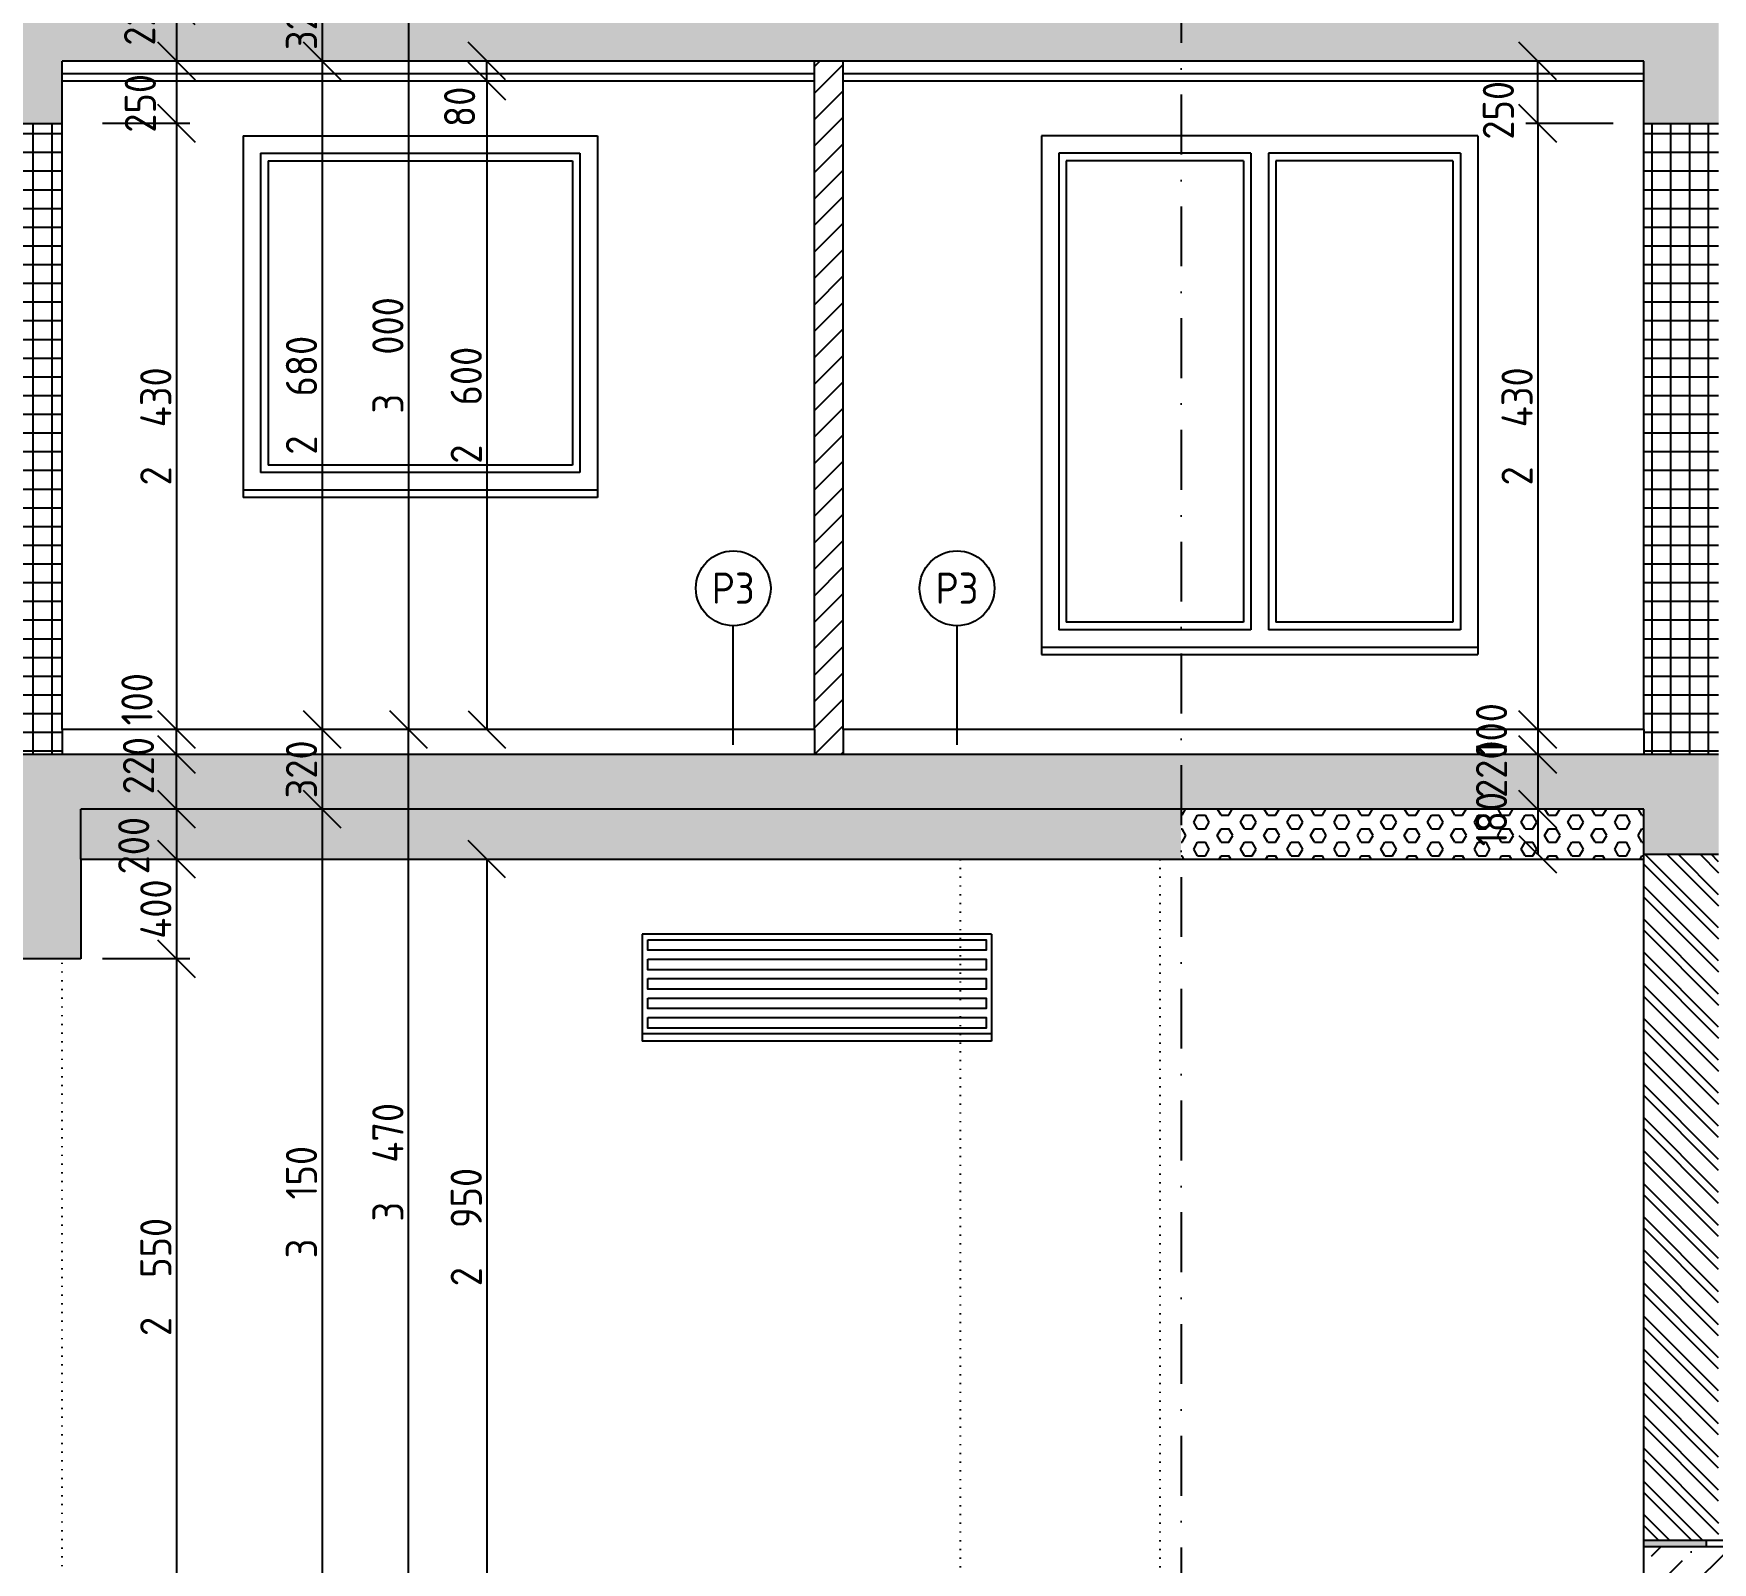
# Model space of a CAD drawing. Extents: x 3792242 to 5145247, y -1546315 to -1031918.
# Drawn here: x 4029057 to 4035787, y -1505470 to -1499340 of the extents above; entities that cross this region are included whole.
import ezdxf

# ---------------------------------------------------------------- set-up
doc = ezdxf.new("R2010")
doc.units = 0
doc.header["$MEASUREMENT"] = 0
doc.linetypes.add('ACAD_ISO07W100', pattern=[3.5, 0.5, -3])
doc.linetypes.add('BODKOCIARKOVANA_3', pattern=[5.6, 3, -1.3, 0, -1.3])
doc.layers.get('0').update_dxf_attribs({"linetype": 'CONTINUOUS'})
doc.layers.get('Defpoints').update_dxf_attribs({"color": 61, "linetype": 'CONTINUOUS'})
for name, color, linetype in [('KÓTY', 4, 'CONTINUOUS'), ('MÚRY', 1, 'CONTINUOUS'), ('OKNÁ', 143, 'CONTINUOUS'), ('osi', 253, 'CONTINUOUS'), ('POZEMOK', 7, 'CONTINUOUS'), ('TENKÁ', 7, 'CONTINUOUS'), ('ŠRAFY', 82, 'CONTINUOUS'), ('šrafy-múry', 8, 'CONTINUOUS')]:
    doc.layers.add(name, color=color, linetype=linetype)
doc.styles.add('STYLE1', font='isocp.shx')
doc.dimstyles.new('STANDARD-50', dxfattribs={"dimtxt": 125, "dimasz": 150, "dimexe": 10, "dimexo": 200, "dimgap": 20, "dimtad": 1, "dimdsep": 46, "dimlunit": 6, "dimtxsty": 'STYLE1', "dimblk1": 'OBLIQUE', "dimblk2": 'OBLIQUE', "dimsah": 1, "dimcen": 2.5, "dimse1": 1, "dimse2": 1, "dimadec": 0, "dimazin": 0, "dimtfac": 1, "dimtmove": 1, "dimatfit": 3, "dimldrblk": 'OBLIQUE', "dimfxl": 1, "dimtolj": 1, "dimtzin": 0, "dimarcsym": 0})
pattern_1 = [(0, (-1667870.456, 8090.66), (0, 54.12658774), [31.25, -62.5]), (120, (-1667870.456, 8090.66), (-46.875, -27.06329387), [31.25, -62.5]), (60, (-1667839.206, 8090.66), (-46.875, 27.06329387), [31.25, -62.5])]

# ---------------------------------------------------------------- blocks, each defined once
blk = doc.blocks.new('_OBLIQUE')
at = {"color": 0, "linetype": 'ByBlock'}
blk.add_line((-0.5, -0.5), (0.5, 0.5), dxfattribs=at)
blk = doc.blocks.new('*D49919')
at = {"layer": 'Defpoints', "color": 0}
for p in [(4029196.5, -1503050.1), (4029196.5, -1505600.1), (4029629.5, -1505600.1)]:
    blk.add_point(p, dxfattribs=at)
at = {"layer": 'KÓTY', "color": 0, "lineweight": -2, "ltscale": 0.25}
blk.add_line((4029629.5, -1503050.1), (4029629.5, -1505600.1), dxfattribs=at)
at = {"layer": 'KÓTY', "color": 0, "linetype": 'ByBlock', "lineweight": -2, "xscale": 150, "yscale": 150, "zscale": 150}
for p, rotation in [((4029629.5, -1503050.1), 90), ((4029629.5, -1505600.1), 270)]:
    blk.add_blockref('_OBLIQUE', p, dxfattribs=dict(at, rotation=rotation))
at = {"layer": 'KÓTY', "color": 0, "insert": (4029547, -1504325.1), "char_height": 125, "attachment_point": 5, "rotation": 90, "style": 'STYLE1'}
blk.add_mtext('\\A1;2ﾠ550', dxfattribs=at)
blk = doc.blocks.new('*D49920')
at = {"layer": 'Defpoints', "color": 0}
for p in [(4029196.5, -1502230.1), (4029629.5, -1502230.1), (4029196.5, -1502450.1)]:
    blk.add_point(p, dxfattribs=at)
at = {"layer": 'KÓTY', "color": 0, "lineweight": -2, "ltscale": 0.25}
blk.add_line((4029629.5, -1502450.1), (4029629.5, -1502230.1), dxfattribs=at)
at = {"layer": 'KÓTY', "color": 0, "linetype": 'ByBlock', "lineweight": -2, "xscale": 150, "yscale": 150, "zscale": 150}
for p, rotation in [((4029629.5, -1502230.1), 90), ((4029629.5, -1502450.1), 270)]:
    blk.add_blockref('_OBLIQUE', p, dxfattribs=dict(at, rotation=rotation))
at = {"layer": 'KÓTY', "color": 0, "insert": (4029477.5, -1502275.3), "char_height": 125, "attachment_point": 5, "rotation": 90, "style": 'STYLE1'}
blk.add_mtext('\\A1;220', dxfattribs=at)
blk = doc.blocks.new('*D49921')
at = {"layer": 'Defpoints', "color": 0}
for p in [(4029121.5, -1502130.1), (4029629.5, -1502130.1), (4029121.5, -1502230.1)]:
    blk.add_point(p, dxfattribs=at)
at = {"layer": 'KÓTY', "color": 0, "lineweight": -2, "ltscale": 0.25}
blk.add_line((4029629.5, -1502230.1), (4029629.5, -1502130.1), dxfattribs=at)
at = {"layer": 'KÓTY', "color": 0, "linetype": 'ByBlock', "lineweight": -2, "xscale": 150, "yscale": 150, "zscale": 150}
for p, rotation in [((4029629.5, -1502130.1), 90), ((4029629.5, -1502230.1), 270)]:
    blk.add_blockref('_OBLIQUE', p, dxfattribs=dict(at, rotation=rotation))
at = {"layer": 'KÓTY', "color": 0, "insert": (4029471.5, -1502008.8), "char_height": 125, "attachment_point": 5, "rotation": 90, "style": 'STYLE1'}
blk.add_mtext('\\A1;100', dxfattribs=at)
blk = doc.blocks.new('*D49922')
at = {"layer": 'Defpoints', "color": 0}
for p in [(4029196.5, -1502450.1), (4029196.5, -1502650.1), (4029629.5, -1502650.1)]:
    blk.add_point(p, dxfattribs=at)
at = {"layer": 'KÓTY', "color": 0, "lineweight": -2, "ltscale": 0.25}
blk.add_line((4029629.5, -1502450.1), (4029629.5, -1502650.1), dxfattribs=at)
at = {"layer": 'KÓTY', "color": 0, "linetype": 'ByBlock', "lineweight": -2, "xscale": 150, "yscale": 150, "zscale": 150}
for p, rotation in [((4029629.5, -1502450.1), 90), ((4029629.5, -1502650.1), 270)]:
    blk.add_blockref('_OBLIQUE', p, dxfattribs=dict(at, rotation=rotation))
at = {"layer": 'KÓTY', "color": 0, "insert": (4029458.5, -1502595.8), "char_height": 125, "attachment_point": 5, "rotation": 90, "style": 'STYLE1'}
blk.add_mtext('\\A1;200', dxfattribs=at)
blk = doc.blocks.new('*D49923')
at = {"layer": 'Defpoints', "color": 0}
for p in [(4029196.5, -1502650.1), (4029196.5, -1503050.1), (4029629.5, -1503050.1)]:
    blk.add_point(p, dxfattribs=at)
at = {"layer": 'KÓTY', "color": 0, "lineweight": -2, "ltscale": 0.25}
blk.add_line((4029629.5, -1502650.1), (4029629.5, -1503050.1), dxfattribs=at)
at = {"layer": 'KÓTY', "color": 0, "linetype": 'ByBlock', "lineweight": -2, "xscale": 150, "yscale": 150, "zscale": 150}
for p, rotation in [((4029629.5, -1502650.1), 90), ((4029629.5, -1503050.1), 270)]:
    blk.add_blockref('_OBLIQUE', p, dxfattribs=dict(at, rotation=rotation))
at = {"layer": 'KÓTY', "color": 0, "insert": (4029547, -1502850.1), "char_height": 125, "attachment_point": 5, "rotation": 90, "style": 'STYLE1'}
blk.add_mtext('\\A1;400', dxfattribs=at)
blk = doc.blocks.new('*D49924')
at = {"layer": 'Defpoints', "color": 0}
for p in [(4029121.5, -1499700.1), (4029121.5, -1502130.1), (4029629.5, -1502130.1)]:
    blk.add_point(p, dxfattribs=at)
at = {"layer": 'KÓTY', "color": 0, "lineweight": -2, "ltscale": 0.25}
blk.add_line((4029629.5, -1499700.1), (4029629.5, -1502130.1), dxfattribs=at)
at = {"layer": 'KÓTY', "color": 0, "linetype": 'ByBlock', "lineweight": -2, "xscale": 150, "yscale": 150, "zscale": 150}
for p, rotation in [((4029629.5, -1499700.1), 90), ((4029629.5, -1502130.1), 270)]:
    blk.add_blockref('_OBLIQUE', p, dxfattribs=dict(at, rotation=rotation))
at = {"layer": 'KÓTY', "color": 0, "insert": (4029547, -1500915.1), "char_height": 125, "attachment_point": 5, "rotation": 90, "style": 'STYLE1'}
blk.add_mtext('\\A1;2ﾠ430', dxfattribs=at)
blk = doc.blocks.new('*D49925')
at = {"layer": 'Defpoints', "color": 0}
for p in [(4029121.5, -1499450.1), (4029121.5, -1499700.1), (4029629.5, -1499700.1)]:
    blk.add_point(p, dxfattribs=at)
at = {"layer": 'KÓTY', "color": 0, "lineweight": -2, "ltscale": 0.25}
blk.add_line((4029629.5, -1499450.1), (4029629.5, -1499700.1), dxfattribs=at)
at = {"layer": 'KÓTY', "color": 0, "linetype": 'ByBlock', "lineweight": -2, "xscale": 150, "yscale": 150, "zscale": 150}
for p, rotation in [((4029629.5, -1499450.1), 90), ((4029629.5, -1499700.1), 270)]:
    blk.add_blockref('_OBLIQUE', p, dxfattribs=dict(at, rotation=rotation))
at = {"layer": 'KÓTY', "color": 0, "insert": (4029485, -1499619.8), "char_height": 125, "attachment_point": 5, "rotation": 90, "style": 'STYLE1'}
blk.add_mtext('\\A1;250', dxfattribs=at)
blk = doc.blocks.new('*D49926')
at = {"layer": 'Defpoints', "color": 0}
for p in [(4029121.5, -1499230.1), (4029121.5, -1499450.1), (4029629.5, -1499450.1)]:
    blk.add_point(p, dxfattribs=at)
at = {"layer": 'KÓTY', "color": 0, "lineweight": -2, "ltscale": 0.25}
blk.add_line((4029629.5, -1499230.1), (4029629.5, -1499450.1), dxfattribs=at)
at = {"layer": 'KÓTY', "color": 0, "linetype": 'ByBlock', "lineweight": -2, "xscale": 150, "yscale": 150, "zscale": 150}
for p, rotation in [((4029629.5, -1499230.1), 90), ((4029629.5, -1499450.1), 270)]:
    blk.add_blockref('_OBLIQUE', p, dxfattribs=dict(at, rotation=rotation))
at = {"layer": 'KÓTY', "color": 0, "insert": (4029482, -1499273.3), "char_height": 125, "attachment_point": 5, "rotation": 90, "style": 'STYLE1'}
blk.add_mtext('\\A1;220', dxfattribs=at)
blk = doc.blocks.new('*D49940')
at = {"layer": 'Defpoints', "color": 0}
for p in [(4034440, -1499450.1), (4035086.5, -1499450.1), (4034440, -1499700.1)]:
    blk.add_point(p, dxfattribs=at)
at = {"layer": 'KÓTY', "color": 0, "lineweight": -2, "ltscale": 0.25}
blk.add_line((4035086.5, -1499700.1), (4035086.5, -1499450.1), dxfattribs=at)
at = {"layer": 'KÓTY', "color": 0, "linetype": 'ByBlock', "lineweight": -2, "xscale": 150, "yscale": 150, "zscale": 150}
for p, rotation in [((4035086.5, -1499450.1), 90), ((4035086.5, -1499700.1), 270)]:
    blk.add_blockref('_OBLIQUE', p, dxfattribs=dict(at, rotation=rotation))
at = {"layer": 'KÓTY', "color": 0, "insert": (4034929, -1499647.8), "char_height": 125, "attachment_point": 5, "rotation": 90, "style": 'STYLE1'}
blk.add_mtext('\\A1;250', dxfattribs=at)
blk = doc.blocks.new('*D49941')
at = {"layer": 'Defpoints', "color": 0}
for p in [(4034440, -1499700.1), (4034440, -1502130.1), (4035086.5, -1502130.1)]:
    blk.add_point(p, dxfattribs=at)
at = {"layer": 'KÓTY', "color": 0, "lineweight": -2, "ltscale": 0.25}
blk.add_line((4035086.5, -1499700.1), (4035086.5, -1502130.1), dxfattribs=at)
at = {"layer": 'KÓTY', "color": 0, "linetype": 'ByBlock', "lineweight": -2, "xscale": 150, "yscale": 150, "zscale": 150}
for p, rotation in [((4035086.5, -1499700.1), 90), ((4035086.5, -1502130.1), 270)]:
    blk.add_blockref('_OBLIQUE', p, dxfattribs=dict(at, rotation=rotation))
at = {"layer": 'KÓTY', "color": 0, "insert": (4035004, -1500915.1), "char_height": 125, "attachment_point": 5, "rotation": 90, "style": 'STYLE1'}
blk.add_mtext('\\A1;2ﾠ430', dxfattribs=at)
blk = doc.blocks.new('*D49942')
at = {"layer": 'Defpoints', "color": 0}
for p in [(4035586, -1502130.1), (4035086.5, -1502230.1), (4035586, -1502230.1)]:
    blk.add_point(p, dxfattribs=at)
at = {"layer": 'KÓTY', "color": 0, "lineweight": -2, "ltscale": 0.25}
blk.add_line((4035086.5, -1502130.1), (4035086.5, -1502230.1), dxfattribs=at)
at = {"layer": 'KÓTY', "color": 0, "linetype": 'ByBlock', "lineweight": -2, "xscale": 150, "yscale": 150, "zscale": 150}
for p, rotation in [((4035086.5, -1502130.1), 90), ((4035086.5, -1502230.1), 270)]:
    blk.add_blockref('_OBLIQUE', p, dxfattribs=dict(at, rotation=rotation))
at = {"layer": 'KÓTY', "color": 0, "insert": (4034901.5, -1502129.4), "char_height": 125, "attachment_point": 5, "rotation": 90, "style": 'STYLE1'}
blk.add_mtext('\\A1;100', dxfattribs=at)
blk = doc.blocks.new('*D49943')
at = {"layer": 'Defpoints', "color": 0}
for p in [(4035586, -1502230.1), (4035086.5, -1502450.1), (4035586, -1502450.1)]:
    blk.add_point(p, dxfattribs=at)
at = {"layer": 'KÓTY', "color": 0, "lineweight": -2, "ltscale": 0.25}
blk.add_line((4035086.5, -1502230.1), (4035086.5, -1502450.1), dxfattribs=at)
at = {"layer": 'KÓTY', "color": 0, "linetype": 'ByBlock', "lineweight": -2, "xscale": 150, "yscale": 150, "zscale": 150}
for p, rotation in [((4035086.5, -1502230.1), 90), ((4035086.5, -1502450.1), 270)]:
    blk.add_blockref('_OBLIQUE', p, dxfattribs=dict(at, rotation=rotation))
at = {"layer": 'KÓTY', "color": 0, "insert": (4034901.5, -1502289.4), "char_height": 125, "attachment_point": 5, "rotation": 90, "style": 'STYLE1'}
blk.add_mtext('\\A1;220', dxfattribs=at)
blk = doc.blocks.new('*D49944')
at = {"layer": 'Defpoints', "color": 0}
for p in [(4035586, -1502450.1), (4035086.5, -1502630.1), (4035586, -1502630.1)]:
    blk.add_point(p, dxfattribs=at)
at = {"layer": 'KÓTY', "color": 0, "lineweight": -2, "ltscale": 0.25}
blk.add_line((4035086.5, -1502450.1), (4035086.5, -1502630.1), dxfattribs=at)
at = {"layer": 'KÓTY', "color": 0, "linetype": 'ByBlock', "lineweight": -2, "xscale": 150, "yscale": 150, "zscale": 150}
for p, rotation in [((4035086.5, -1502450.1), 90), ((4035086.5, -1502630.1), 270)]:
    blk.add_blockref('_OBLIQUE', p, dxfattribs=dict(at, rotation=rotation))
at = {"layer": 'KÓTY', "color": 0, "insert": (4034901.5, -1502489.4), "char_height": 125, "attachment_point": 5, "rotation": 90, "style": 'STYLE1'}
blk.add_mtext('\\A1;180', dxfattribs=at)
blk = doc.blocks.new('*D49987')
at = {"layer": 'Defpoints', "color": 0}
for p in [(4030213.5, -1499130.1), (4030213.5, -1499450.1), (4030213.5, -1499450.1)]:
    blk.add_point(p, dxfattribs=at)
at = {"layer": 'KÓTY', "color": 0, "lineweight": -2, "ltscale": 0.25}
blk.add_line((4030213.5, -1499130.1), (4030213.5, -1499450.1), dxfattribs=at)
at = {"layer": 'KÓTY', "color": 0, "linetype": 'ByBlock', "lineweight": -2, "xscale": 150, "yscale": 150, "zscale": 150}
for p, rotation in [((4030213.5, -1499130.1), 90), ((4030213.5, -1499450.1), 270)]:
    blk.add_blockref('_OBLIQUE', p, dxfattribs=dict(at, rotation=rotation))
at = {"layer": 'KÓTY', "color": 0, "insert": (4030131, -1499290.1), "char_height": 125, "attachment_point": 5, "rotation": 90, "style": 'STYLE1'}
blk.add_mtext('\\A1;320', dxfattribs=at)
blk = doc.blocks.new('*D49988')
at = {"layer": 'Defpoints', "color": 0}
for p in [(4029390.5, -1499450.1), (4029390.5, -1502130.1), (4030213.5, -1502130.1)]:
    blk.add_point(p, dxfattribs=at)
at = {"layer": 'KÓTY', "color": 0, "lineweight": -2, "ltscale": 0.25}
blk.add_line((4030213.5, -1499450.1), (4030213.5, -1502130.1), dxfattribs=at)
at = {"layer": 'KÓTY', "color": 0, "linetype": 'ByBlock', "lineweight": -2, "xscale": 150, "yscale": 150, "zscale": 150}
for p, rotation in [((4030213.5, -1499450.1), 90), ((4030213.5, -1502130.1), 270)]:
    blk.add_blockref('_OBLIQUE', p, dxfattribs=dict(at, rotation=rotation))
at = {"layer": 'KÓTY', "color": 0, "insert": (4030131, -1500790.1), "char_height": 125, "attachment_point": 5, "rotation": 90, "style": 'STYLE1'}
blk.add_mtext('\\A1;2ﾠ680', dxfattribs=at)
blk = doc.blocks.new('*D49989')
at = {"layer": 'Defpoints', "color": 0}
for p in [(4030213.5, -1502130.1), (4030213.5, -1502450.1), (4030213.5, -1502450.1)]:
    blk.add_point(p, dxfattribs=at)
at = {"layer": 'KÓTY', "color": 0, "lineweight": -2, "ltscale": 0.25}
blk.add_line((4030213.5, -1502130.1), (4030213.5, -1502450.1), dxfattribs=at)
at = {"layer": 'KÓTY', "color": 0, "linetype": 'ByBlock', "lineweight": -2, "xscale": 150, "yscale": 150, "zscale": 150}
for p, rotation in [((4030213.5, -1502130.1), 90), ((4030213.5, -1502450.1), 270)]:
    blk.add_blockref('_OBLIQUE', p, dxfattribs=dict(at, rotation=rotation))
at = {"layer": 'KÓTY', "color": 0, "insert": (4030131, -1502290.1), "char_height": 125, "attachment_point": 5, "rotation": 90, "style": 'STYLE1'}
blk.add_mtext('\\A1;320', dxfattribs=at)
blk = doc.blocks.new('*D49990')
at = {"layer": 'Defpoints', "color": 0}
for p in [(4029390.5, -1502450.1), (4029390.5, -1505600.1), (4030213.5, -1505600.1)]:
    blk.add_point(p, dxfattribs=at)
at = {"layer": 'KÓTY', "color": 0, "lineweight": -2, "ltscale": 0.25}
blk.add_line((4030213.5, -1502450.1), (4030213.5, -1505600.1), dxfattribs=at)
at = {"layer": 'KÓTY', "color": 0, "linetype": 'ByBlock', "lineweight": -2, "xscale": 150, "yscale": 150, "zscale": 150}
for p, rotation in [((4030213.5, -1502450.1), 90), ((4030213.5, -1505600.1), 270)]:
    blk.add_blockref('_OBLIQUE', p, dxfattribs=dict(at, rotation=rotation))
at = {"layer": 'KÓTY', "color": 0, "insert": (4030131, -1504025.1), "char_height": 125, "attachment_point": 5, "rotation": 90, "style": 'STYLE1'}
blk.add_mtext('\\A1;3ﾠ150', dxfattribs=at)
blk = doc.blocks.new('*D49993')
at = {"layer": 'Defpoints', "color": 0}
for p in [(4030560, -1499130.1), (4030560, -1502130.1), (4030560, -1502130.1)]:
    blk.add_point(p, dxfattribs=at)
at = {"layer": 'KÓTY', "color": 0, "lineweight": -2, "ltscale": 0.25}
blk.add_line((4030560, -1499130.1), (4030560, -1502130.1), dxfattribs=at)
at = {"layer": 'KÓTY', "color": 0, "linetype": 'ByBlock', "lineweight": -2, "xscale": 150, "yscale": 150, "zscale": 150}
for p, rotation in [((4030560, -1499130.1), 90), ((4030560, -1502130.1), 270)]:
    blk.add_blockref('_OBLIQUE', p, dxfattribs=dict(at, rotation=rotation))
at = {"layer": 'KÓTY', "color": 0, "insert": (4030477.5, -1500630.1), "char_height": 125, "attachment_point": 5, "rotation": 90, "style": 'STYLE1'}
blk.add_mtext('\\A1;3ﾠ000', dxfattribs=at)
blk = doc.blocks.new('*D49994')
at = {"layer": 'Defpoints', "color": 0}
for p in [(4030213.5, -1502130.1), (4030560, -1502130.1), (4030213.5, -1505600.1)]:
    blk.add_point(p, dxfattribs=at)
at = {"layer": 'KÓTY', "color": 0, "lineweight": -2, "ltscale": 0.25}
blk.add_line((4030560, -1505600.1), (4030560, -1502130.1), dxfattribs=at)
at = {"layer": 'KÓTY', "color": 0, "linetype": 'ByBlock', "lineweight": -2, "xscale": 150, "yscale": 150, "zscale": 150}
for p, rotation in [((4030560, -1502130.1), 90), ((4030560, -1505600.1), 270)]:
    blk.add_blockref('_OBLIQUE', p, dxfattribs=dict(at, rotation=rotation))
at = {"layer": 'KÓTY', "color": 0, "insert": (4030477.5, -1503865.1), "char_height": 125, "attachment_point": 5, "rotation": 90, "style": 'STYLE1'}
blk.add_mtext('\\A1;3ﾠ470', dxfattribs=at)
blk = doc.blocks.new('*D49998')
at = {"layer": 'Defpoints', "color": 0}
for p in [(4030534.5, -1499530.1), (4030534.5, -1502130.1), (4030874, -1502130.1)]:
    blk.add_point(p, dxfattribs=at)
at = {"layer": 'KÓTY', "color": 0, "lineweight": -2, "ltscale": 0.25}
blk.add_line((4030874, -1499530.1), (4030874, -1502130.1), dxfattribs=at)
at = {"layer": 'KÓTY', "color": 0, "linetype": 'ByBlock', "lineweight": -2, "xscale": 150, "yscale": 150, "zscale": 150}
for p, rotation in [((4030874, -1499530.1), 90), ((4030874, -1502130.1), 270)]:
    blk.add_blockref('_OBLIQUE', p, dxfattribs=dict(at, rotation=rotation))
at = {"layer": 'KÓTY', "color": 0, "insert": (4030791.5, -1500830.1), "char_height": 125, "attachment_point": 5, "rotation": 90, "style": 'STYLE1'}
blk.add_mtext('\\A1;2ﾠ600', dxfattribs=at)
blk = doc.blocks.new('*D49999')
at = {"layer": 'Defpoints', "color": 0}
for p in [(4030874, -1499450.1), (4030874, -1499450.1), (4030874, -1499530.1)]:
    blk.add_point(p, dxfattribs=at)
at = {"layer": 'KÓTY', "color": 0, "lineweight": -2, "ltscale": 0.25}
blk.add_line((4030874, -1499530.1), (4030874, -1499450.1), dxfattribs=at)
at = {"layer": 'KÓTY', "color": 0, "linetype": 'ByBlock', "lineweight": -2, "xscale": 150, "yscale": 150, "zscale": 150}
for p, rotation in [((4030874, -1499450.1), 90), ((4030874, -1499530.1), 270)]:
    blk.add_blockref('_OBLIQUE', p, dxfattribs=dict(at, rotation=rotation))
at = {"layer": 'KÓTY', "color": 0, "insert": (4030765, -1499633.8), "char_height": 125, "attachment_point": 5, "rotation": 90, "style": 'STYLE1'}
blk.add_mtext('\\A1;80', dxfattribs=at)
blk = doc.blocks.new('*D50000')
at = {"layer": 'Defpoints', "color": 0}
for p in [(4030560, -1502650.1), (4030560, -1505600.1), (4030874, -1505600.1)]:
    blk.add_point(p, dxfattribs=at)
at = {"layer": 'KÓTY', "color": 0, "lineweight": -2, "ltscale": 0.25}
blk.add_line((4030874, -1502650.1), (4030874, -1505600.1), dxfattribs=at)
at = {"layer": 'KÓTY', "color": 0, "linetype": 'ByBlock', "lineweight": -2, "xscale": 150, "yscale": 150, "zscale": 150}
for p, rotation in [((4030874, -1502650.1), 90), ((4030874, -1505600.1), 270)]:
    blk.add_blockref('_OBLIQUE', p, dxfattribs=dict(at, rotation=rotation))
at = {"layer": 'KÓTY', "color": 0, "insert": (4030791.5, -1504125.1), "char_height": 125, "attachment_point": 5, "rotation": 90, "style": 'STYLE1'}
blk.add_mtext('\\A1;2ﾠ950', dxfattribs=at)

msp = doc.modelspace()

# ---------------------------------------------------------------- hatches: boundary and pattern name
at = {"layer": 'TENKÁ', "ltscale": 0.25}
msp.add_hatch(color=256, dxfattribs=at).paths.add_polyline_path([(4035762.044, -1505380.108), (4035512.044, -1505380.108), (4035512.044, -1505405.108), (4035762.044, -1505405.108)])
at = {"layer": 'ŠRAFY', "ltscale": 0.25}
h = msp.add_hatch(dxfattribs=at)
h.set_pattern_fill('ANSI31', color=256, scale=600, style=0)
h.set_pattern_definition([(45, (-529698.46, 33513.66), (-53.0330086, 53.0330086), [])])
h.paths.add_polyline_path([(4032302.044, -1502230.108), (4032302.044, -1502130.108), (4032302.044, -1499450.108), (4032187.044, -1499450.108), (4032187.044, -1502130.108), (4032187.044, -1502230.108)])
h = msp.add_hatch(dxfattribs=at)
h.set_pattern_fill('ANSI37', color=256, scale=600, angle=45)
h.set_pattern_definition([(90, (-4380994.13, 200283.9), (-75, 1e-14), []), (180, (-4380994.13, 200283.9), (-1e-14, -75), [])])
h.paths.add_polyline_path([(4029172.044, -1502230.108), (4029172.044, -1502130.108), (4029172.044, -1499700.108), (4028872.044, -1499700.108), (4028872.044, -1502130.108), (4028872.044, -1502230.108)])
h = msp.add_hatch(dxfattribs=at)
h.set_pattern_fill('ANSI37', color=256, scale=600, angle=45)
h.set_pattern_definition([(90, (-4374354.13, 200283.9), (-75, 1e-14), []), (180, (-4374354.13, 200283.9), (-1e-14, -75), [])])
h.paths.add_polyline_path([(4035812.044, -1502230.108), (4035812.044, -1502130.108), (4035812.044, -1499700.108), (4035512.044, -1499700.108), (4035512.044, -1502130.108), (4035512.044, -1502230.108)])
at = {"layer": 'ŠRAFY'}
h = msp.add_hatch(dxfattribs=at)
h.set_pattern_fill('HEX', color=256, scale=250)
h.set_pattern_definition(pattern_1)
h.paths.add_polyline_path([(4035512.044, -1502650.108), (4035512.044, -1502450.108), (4033657.044, -1502450.108), (4033657.044, -1502650.108)])
h.paths.add_polyline_path([(4034776.544, -1502620.657), (4034776.544, -1502358.059), (4035026.544, -1502358.059), (4035026.544, -1502620.657)], flags=9)
h = msp.add_hatch(dxfattribs=at)
h.set_pattern_fill('HEX', color=256, scale=250)
h.set_pattern_definition(pattern_1)
h.paths.add_polyline_path([(4033657.044, -1502450.108), (4029247.044, -1502450.108), (4029247.044, -1502650.108), (4033657.044, -1502650.108)])
h.paths.add_polyline_path([(4029333.544, -1502739.637), (4029333.544, -1502452.039), (4029583.544, -1502452.039), (4029583.544, -1502739.637)], flags=9)
h = msp.add_hatch(dxfattribs=at)
h.set_pattern_fill('ANSI32', color=256, scale=250, angle=90)
h.set_pattern_definition([(135, (-1113810.46, 33513.66), (-66.2912607, -66.2912607), []), (135, (-1113810.46, 33557.86), (-66.2912607, -66.2912607), [])])
h.paths.add_polyline_path([(4035512.044, -1502630.108), (4035512.044, -1502650.108), (4035512.044, -1505380.108), (4035812.044, -1505380.108), (4035812.044, -1505130.108), (4035812.044, -1502794.319), (4035812.044, -1502630.108)])
at = {"layer": 'šrafy-múry'}
h = msp.add_hatch(dxfattribs=at)
h.set_pattern_fill('ANSI36', color=253, scale=800, angle=360)
h.set_pattern_definition([(45, (139723.04, 33513.66), (53.0330086, 194.4543648), [250, -50, 0, -50])])
h.paths.add_polyline_path([(4015892.044, -1499230.108), (4009002.044, -1499230.108), (4009002.044, -1499700.108), (4009252.044, -1499700.108), (4009252.044, -1499450.108), (4012402.044, -1499450.108), (4012517.044, -1499450.108), (4015592.044, -1499450.108), (4015592.044, -1499700.108), (4015892.044, -1499700.108), (4015892.044, -1499450.108)])
h.paths.add_polyline_path([(4038312.044, -1499230.108), (4042432.044, -1499230.108), (4042432.044, -1499700.108), (4042092.044, -1499700.108), (4042092.044, -1499450.108), (4038312.044, -1499450.108), (4038112.044, -1499450.108), (4038112.044, -1499230.108)])
h.paths.add_polyline_path([(4018192.044, -1499450.108), (4022232.044, -1499450.108), (4022232.044, -1499700.108), (4022532.044, -1499700.108), (4022532.044, -1499450.108), (4028872.044, -1499450.108), (4028872.044, -1499700.108), (4029172.044, -1499700.108), (4029172.044, -1499450.108), (4032187.044, -1499450.108), (4032302.044, -1499450.108), (4035512.044, -1499450.108), (4035512.044, -1499700.108), (4035812.044, -1499700.108), (4035812.044, -1499450.108), (4035812.044, -1499230.108), (4018192.044, -1499230.108)])
h = msp.add_hatch(dxfattribs=at)
h.set_pattern_fill('ANSI36', color=253, scale=800, angle=360)
h.set_pattern_definition([(45, (139723.04, 33513.66), (53.0330086, 194.4543648), [250, -50, 0, -50])])
h.paths.add_polyline_path([(4018192.044, -1502230.108), (4018192.044, -1502700.108), (4018392.044, -1502700.108), (4018392.044, -1502450.108), (4019992.044, -1502450.108), (4020062.044, -1502450.108), (4020192.044, -1502450.108), (4022232.044, -1502450.108), (4022232.044, -1502630.108), (4022532.044, -1502630.108), (4022532.044, -1502450.108), (4028797.044, -1502450.108), (4028797.044, -1502650.108), (4028797.044, -1503050.108), (4028872.044, -1503050.108), (4029172.044, -1503050.108), (4029247.044, -1503050.108), (4029247.044, -1502650.108), (4029247.044, -1502450.108), (4035512.044, -1502450.108), (4035512.044, -1502630.108), (4035812.044, -1502630.108), (4035812.044, -1502498.049), (4035812.044, -1502483.049), (4035812.044, -1502230.108), (4035512.044, -1502230.108), (4032302.044, -1502230.108), (4032187.044, -1502230.108), (4029172.044, -1502230.108), (4028872.044, -1502230.108), (4025722.044, -1502230.108), (4025607.044, -1502230.108), (4022532.044, -1502230.108), (4022232.044, -1502230.108)])
h.paths.add_polyline_path([(4034776.544, -1502620.657), (4034776.544, -1502358.059), (4035026.544, -1502358.059), (4035026.544, -1502620.657)], flags=24)
h.paths.add_polyline_path([(4022653.544, -1502419.137), (4022653.544, -1502131.539), (4022903.544, -1502131.539), (4022903.544, -1502419.137)], flags=9)
h.paths.add_polyline_path([(4029352.544, -1502419.137), (4029352.544, -1502131.539), (4029602.544, -1502131.539), (4029602.544, -1502419.137)], flags=9)
h.paths.add_polyline_path([(4034776.544, -1502433.157), (4034776.544, -1502145.559), (4035026.544, -1502145.559), (4035026.544, -1502433.157)], flags=9)
h = msp.add_hatch(dxfattribs=at)
h.set_pattern_fill('ANSI36', color=253, scale=800, angle=360)
h.set_pattern_definition([(45, (73093.04, 33113.66), (53.0330086, 194.4543648), [250, -50, 0, -50])])
h.paths.add_polyline_path([(4035512.044, -1505405.108), (4035512.044, -1505580.108), (4042472.044, -1505580.108), (4042472.044, -1505405.108)])

# ---------------------------------------------------------------- linework, layer by layer
at = {"layer": 'KÓTY', "ltscale": 0.25}
for p, q in [((4029682.946, -1499700.108), (4029332.946, -1499700.108)), ((4035389.446, -1499700.108), (4035039.446, -1499700.108)), ((4029682.946, -1503050.108), (4029332.946, -1503050.108))]:
    msp.add_line(p, q, dxfattribs=at)
at = {"layer": 'MÚRY'}
for p, q in [((4029172.044, -1502130.108), (4029172.044, -1499450.108)), ((4032187.044, -1499450.108), (4029172.044, -1499450.108)), ((4032187.044, -1502130.108), (4032187.044, -1499450.108)), ((4032302.044, -1502130.108), (4032302.044, -1499450.108)), ((4035512.044, -1499450.108), (4032302.044, -1499450.108)), ((4035512.044, -1502130.108), (4035512.044, -1499450.108)), ((4032187.044, -1502130.108), (4029172.044, -1502130.108)), ((4032187.044, -1502130.108), (4029172.044, -1502130.108)), ((4035512.044, -1502130.108), (4032302.044, -1502130.108)), ((4035512.044, -1502130.108), (4032302.044, -1502130.108)), ((4029247.044, -1502650.108), (4029247.044, -1503050.108)), ((4029247.044, -1502650.108), (4035512.044, -1502650.108)), ((4035512.044, -1505600.108), (4035512.044, -1502650.108)), ((4029247.044, -1503050.108), (4028797.044, -1503050.108))]:
    msp.add_line(p, q, dxfattribs=at)
at = {"layer": 'OKNÁ'}
for p, q in [((4029997.044, -1499850.108), (4031217.044, -1499850.108)), ((4029997.044, -1499850.108), (4029997.044, -1501070.108)), ((4031217.044, -1499850.108), (4031217.044, -1501070.108)), ((4033907.044, -1499850.108), (4033197.044, -1499850.108)), ((4033197.044, -1499850.108), (4033197.044, -1501700.108)), ((4033907.044, -1499850.108), (4033907.044, -1501700.108)), ((4034747.044, -1499850.108), (4034037.044, -1499850.108)), ((4034037.044, -1499850.108), (4034037.044, -1501700.108)), ((4034747.044, -1499850.108), (4034747.044, -1501700.108)), ((4031217.044, -1501070.108), (4029997.044, -1501070.108)), ((4033907.044, -1501700.108), (4033197.044, -1501700.108)), ((4034747.044, -1501700.108), (4034037.044, -1501700.108))]:
    msp.add_line(p, q, dxfattribs=at)
at = {"layer": 'OKNÁ', "ltscale": 0.25}
for p, q in [((4031861.846, -1502191.676), (4031861.846, -1501714)), ((4032758.846, -1502191.676), (4032758.846, -1501714))]:
    msp.add_line(p, q, dxfattribs=at)
for centre in [(4031861.846, -1501564), (4032758.846, -1501564)]:
    msp.add_circle(centre, 150, dxfattribs=at)
at = {"layer": 'osi', "linetype": 'BODKOCIARKOVANA_3', "ltscale": 80}
msp.add_line((4033657.044, -1487486.244), (4033657.044, -1507826.838), dxfattribs=at)
at = {"layer": 'POZEMOK'}
for p, q in [((4029897.044, -1499750.108), (4031317.044, -1499750.108)), ((4029897.044, -1499750.108), (4029897.044, -1501200.108)), ((4031317.044, -1499750.108), (4031317.044, -1501200.108)), ((4033097.044, -1499750.108), (4033097.044, -1501830.108)), ((4034847.044, -1499750.108), (4033097.044, -1499750.108)), ((4034847.044, -1499750.108), (4034847.044, -1501830.108)), ((4029967.044, -1499820.108), (4031247.044, -1499820.108)), ((4029967.044, -1499820.108), (4029967.044, -1501100.108)), ((4031247.044, -1499820.108), (4031247.044, -1501100.108)), ((4033937.044, -1499820.108), (4033167.044, -1499820.108)), ((4033167.044, -1499820.108), (4033167.044, -1501730.108)), ((4033937.044, -1499820.108), (4033937.044, -1501730.108)), ((4034777.044, -1499820.108), (4034007.044, -1499820.108)), ((4034007.044, -1499820.108), (4034007.044, -1501730.108)), ((4034777.044, -1499820.108), (4034777.044, -1501730.108)), ((4031247.044, -1501100.108), (4029967.044, -1501100.108)), ((4031317.044, -1501170.108), (4029897.044, -1501170.108)), ((4031317.044, -1501200.108), (4029897.044, -1501200.108)), ((4033937.044, -1501730.108), (4033167.044, -1501730.108)), ((4034777.044, -1501730.108), (4034007.044, -1501730.108)), ((4033097.044, -1501800.108), (4034847.044, -1501800.108)), ((4033097.044, -1501830.108), (4034847.044, -1501830.108))]:
    msp.add_line(p, q, dxfattribs=at)
at = {"layer": 'TENKÁ'}
for p, q in [((4032302.044, -1499450.108), (4032187.044, -1499450.108)), ((4029172.044, -1499500.108), (4032187.044, -1499500.108)), ((4032302.044, -1499500.108), (4035512.044, -1499500.108)), ((4029172.044, -1499530.108), (4032187.044, -1499530.108)), ((4032302.044, -1499530.108), (4035512.044, -1499530.108)), ((4028872.044, -1499700.108), (4029172.044, -1499700.108)), ((4028872.044, -1499700.108), (4029172.044, -1499700.108)), ((4035512.044, -1499700.108), (4035812.044, -1499700.108)), ((4035512.044, -1499700.108), (4035812.044, -1499700.108)), ((4029172.044, -1502130.108), (4029172.044, -1502230.108)), ((4029172.044, -1502130.108), (4029172.044, -1502230.108)), ((4032187.044, -1502130.108), (4032187.044, -1502230.108)), ((4032187.044, -1502130.108), (4032187.044, -1502230.108)), ((4032302.044, -1502130.108), (4032302.044, -1502230.108)), ((4032302.044, -1502130.108), (4032302.044, -1502230.108)), ((4035512.044, -1502130.108), (4035512.044, -1502230.108)), ((4035512.044, -1502130.108), (4035512.044, -1502230.108)), ((4035812.044, -1502230.108), (4018192.044, -1502230.108)), ((4035512.044, -1502450.108), (4029247.044, -1502450.108)), ((4029247.044, -1502650.108), (4029247.044, -1502450.108)), ((4035512.044, -1502650.108), (4035512.044, -1502450.108)), ((4035512.044, -1502630.108), (4035812.044, -1502630.108)), ((4035512.044, -1505380.108), (4042452.044, -1505380.108))]:
    msp.add_line(p, q, dxfattribs=at)
at = {"layer": 'TENKÁ', "linetype": 'ACAD_ISO07W100', "ltscale": 10}
for p, q in [((4032772.044, -1502650.108), (4032772.044, -1505800.108)), ((4033572.044, -1502650.108), (4033572.044, -1505800.108)), ((4029172.044, -1505800.108), (4029172.044, -1503050.108))]:
    msp.add_line(p, q, dxfattribs=at)
at = {"layer": 'TENKÁ', "color": 8, "ltscale": 5}
for p, q in [((4031497.044, -1502950.108), (4031497.044, -1503380.108)), ((4032897.044, -1502950.108), (4032897.044, -1503380.108))]:
    msp.add_line(p, q, dxfattribs=at)
at = {"layer": 'TENKÁ', "color": 8}
for p, q in [((4032897.044, -1502950.108), (4031497.044, -1502950.108)), ((4032897.044, -1503350.108), (4031497.044, -1503350.108))]:
    msp.add_line(p, q, dxfattribs=at)
at = {"layer": 'TENKÁ', "color": 8, "ltscale": 0.25}
msp.add_line((4032897.044, -1503380.108), (4031497.044, -1503380.108), dxfattribs=at)
at = {"layer": 'TENKÁ', "ltscale": 0.25}
for p, q in [((4035512.044, -1505405.108), (4042452.044, -1505405.108)), ((4035512.044, -1505405.108), (4042472.044, -1505405.108)), ((4035762.044, -1505380.108), (4035762.044, -1505405.108))]:
    msp.add_line(p, q, dxfattribs=at)
at = {"layer": 'TENKÁ', "color": 8}
for points in [[(4031519.044, -1502972.858), (4032875.044, -1502972.858), (4032875.044, -1503015.358), (4031519.044, -1503015.358)], [(4031519.044, -1503050.858), (4032875.044, -1503050.858), (4032875.044, -1503093.358), (4031519.044, -1503093.358)], [(4031519.044, -1503128.858), (4032875.044, -1503128.858), (4032875.044, -1503171.358), (4031519.044, -1503171.358)], [(4031519.044, -1503206.858), (4032875.044, -1503206.858), (4032875.044, -1503249.358), (4031519.044, -1503249.358)], [(4031519.044, -1503284.858), (4032875.044, -1503284.858), (4032875.044, -1503327.358), (4031519.044, -1503327.358)]]:
    msp.add_lwpolyline(points, close=True, dxfattribs=at)

# ---------------------------------------------------------------- texts
at = {"layer": 'TENKÁ', "ltscale": 0.25, "style": 'STYLE1'}
for p in [(4031776.041, -1501626.178), (4032673.041, -1501626.178)]:
    msp.add_text('P3', height=125, dxfattribs=at).set_placement(p)

# ---------------------------------------------------------------- dimensions: what is measured, and where the dimension line sits
at = {"layer": 'KÓTY', "ltscale": 0.25}
for base, p1, p2, picture, middle in [((4030213.544, -1499450.108), (4030213.544, -1499130.108), (4030213.544, -1499450.108), '*D49987', (4030131.044, -1499290.108)), ((4030560.044, -1502130.108), (4030560.044, -1499130.108), (4030560.044, -1502130.108), '*D49993', (4030477.501, -1500630.108)), ((4030213.544, -1502130.108), (4029390.544, -1499450.108), (4029390.544, -1502130.108), '*D49988', (4030131.001, -1500790.108)), ((4030874.044, -1502130.108), (4030534.544, -1499530.108), (4030534.544, -1502130.108), '*D49998', (4030791.501, -1500830.108)), ((4029629.544, -1502130.108), (4029121.544, -1499700.108), (4029121.544, -1502130.108), '*D49924', (4029547.001, -1500915.108)), ((4035086.544, -1502230.108), (4035586.044, -1502130.108), (4035586.044, -1502230.108), '*D49942', (4034901.544, -1502129.358)), ((4030213.544, -1502450.108), (4030213.544, -1502130.108), (4030213.544, -1502450.108), '*D49989', (4030131.044, -1502290.108)), ((4030560.044, -1502130.108), (4030213.544, -1505600.108), (4030213.544, -1502130.108), '*D49994', (4030477.501, -1503865.108)), ((4035086.544, -1502450.108), (4035586.044, -1502230.108), (4035586.044, -1502450.108), '*D49943', (4034901.544, -1502289.358)), ((4030213.544, -1505600.108), (4029390.544, -1502450.108), (4029390.544, -1505600.108), '*D49990', (4030131.001, -1504025.108)), ((4035086.544, -1502630.108), (4035586.044, -1502450.108), (4035586.044, -1502630.108), '*D49944', (4034901.544, -1502489.358)), ((4029629.544, -1503050.108), (4029196.544, -1502650.108), (4029196.544, -1503050.108), '*D49923', (4029547.044, -1502850.108)), ((4030874.044, -1505600.108), (4030560.044, -1502650.108), (4030560.044, -1505600.108), '*D50000', (4030791.501, -1504125.108)), ((4029629.544, -1505600.108), (4029196.544, -1503050.108), (4029196.544, -1505600.108), '*D49919', (4029547.001, -1504325.108))]:
    dim = msp.add_linear_dim(base=base, p1=p1, p2=p2, angle=90, dimstyle='STANDARD-50', override={"dimtxsty": 'STYLE1', "dimldrblk": 'OBLIQUE'}, dxfattribs=at)
    dim.commit()
    dim.dimension.update_dxf_attribs({"geometry": picture, "text_midpoint": middle})
for base, p1, p2, picture, middle in [((4029629.544, -1499450.108), (4029121.544, -1499230.108), (4029121.544, -1499450.108), '*D49926', (4029564.544, -1499273.338)), ((4029629.544, -1499700.108), (4029121.544, -1499450.108), (4029121.544, -1499700.108), '*D49925', (4029567.544, -1499619.838)), ((4030874.044, -1499450.108), (4030874.044, -1499530.108), (4030874.044, -1499450.108), '*D49999', (4030847.544, -1499633.838)), ((4029629.544, -1502130.108), (4029121.544, -1502230.108), (4029121.544, -1502130.108), '*D49921', (4029554.044, -1502008.838)), ((4029629.544, -1502230.108), (4029196.544, -1502450.108), (4029196.544, -1502230.108), '*D49920', (4029560.044, -1502275.338)), ((4029629.544, -1502650.108), (4029196.544, -1502450.108), (4029196.544, -1502650.108), '*D49922', (4029541.044, -1502595.838))]:
    dim = msp.add_linear_dim(base=base, p1=p1, p2=p2, angle=90, dimstyle='STANDARD-50', override={"dimtxsty": 'STYLE1', "dimldrblk": 'OBLIQUE'}, dxfattribs=at)
    dim.commit()
    dim.dimension.update_dxf_attribs({"geometry": picture, "text_midpoint": middle, "dimtype": 160})
dim = msp.add_linear_dim(base=(4035086.544, -1499450.108), p1=(4034440.044, -1499700.108), p2=(4034440.044, -1499450.108), angle=90, dimstyle='STANDARD-50', dxfattribs=at)
dim.commit()
dim.dimension.update_dxf_attribs({"geometry": '*D49940', "text_midpoint": (4035011.544, -1499647.838), "dimtype": 160})
dim = msp.add_linear_dim(base=(4035086.544, -1502130.108), p1=(4034440.044, -1499700.108), p2=(4034440.044, -1502130.108), angle=90, dimstyle='STANDARD-50', dxfattribs=at)
dim.commit()
dim.dimension.update_dxf_attribs({"geometry": '*D49941', "text_midpoint": (4035004.001, -1500915.108)})

doc.saveas('drawing.dxf')
